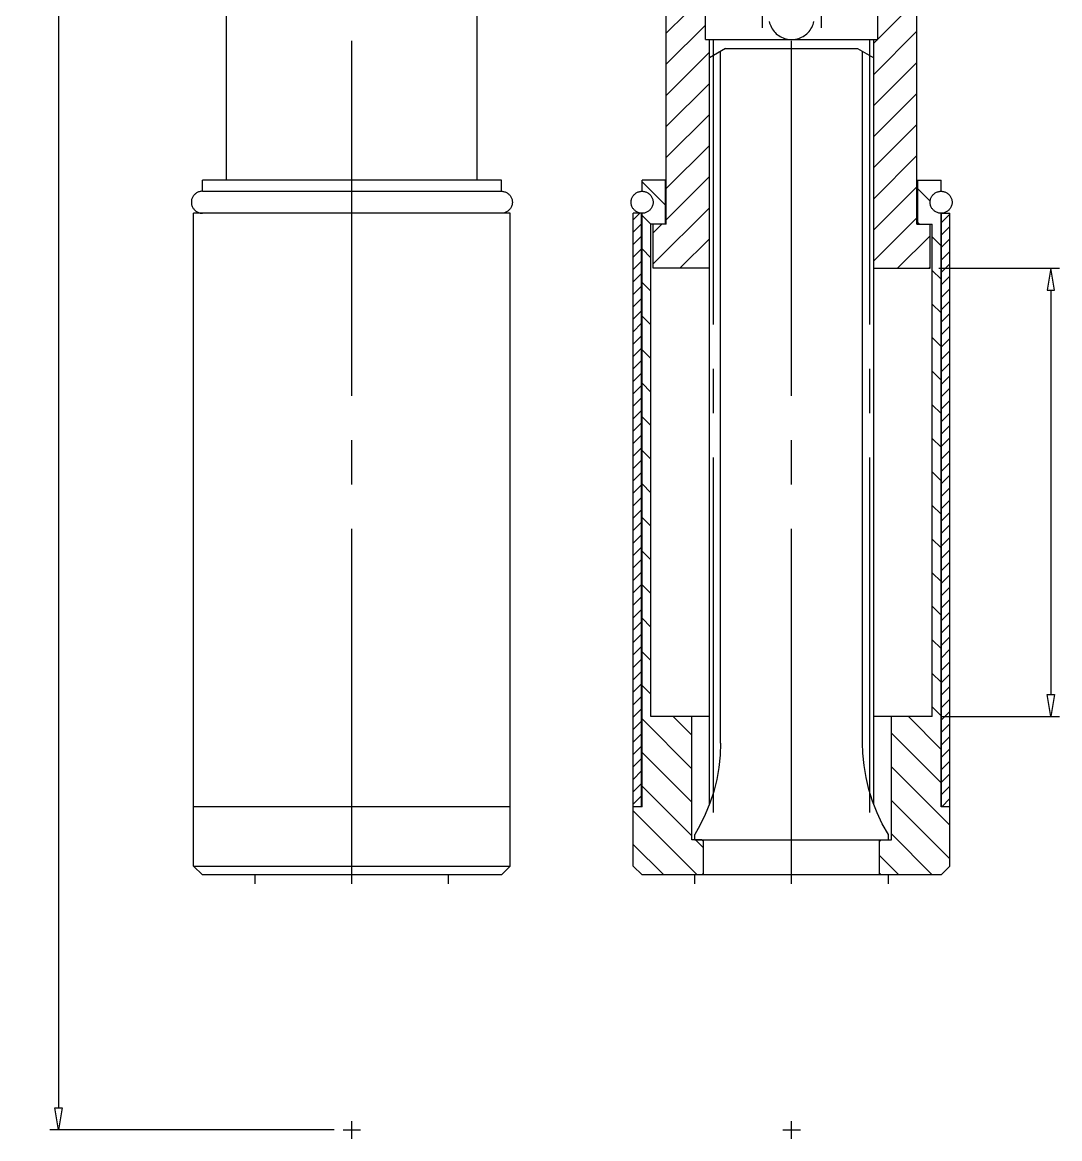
# Model space of a CAD drawing. Extents: x 18.9 to 51.2, y 0.1 to 49.5.
# Drawn here: x 18.86 to 48.08, y 0.13 to 31.58 of the extents above; entities that cross this region are included whole.
import ezdxf

# ---------------------------------------------------------------- set-up
doc = ezdxf.new("R2010")
doc.units = 0
doc.linetypes.add('1', pattern=[13.75, 10, -1.25, 1.25, -1.25])
doc.layers.get('0').update_dxf_attribs({"linetype": 'CONTINUOUS'})

msp = doc.modelspace()

# ---------------------------------------------------------------- linework, layer by layer
at = {"color": 3}
for points in [[(19.88, 44.326), (19.88, 0.996)], [(44.68, 24.655), (48.082, 24.655)], [(47.731, 24.036), (47.938, 24.036), (47.834, 24.655), (47.834, 24.655), (47.731, 24.036)], [(47.834, 24.036), (47.834, 12.64)], [(47.731, 12.64), (47.938, 12.64), (47.834, 12.021), (47.834, 12.021), (47.731, 12.64)], [(44.742, 12.021), (48.082, 12.021)], [(19.777, 0.996), (19.984, 0.996), (19.88, 0.377), (19.88, 0.377), (19.777, 0.996)], [(27.648, 0.377), (19.633, 0.377)]]:
    msp.add_lwpolyline(points, dxfattribs=at)
at = {"color": 7}
for points in [[(24.613, 27.133), (24.613, 44.202)], [(31.674, 27.133), (31.674, 44.202)], [(37, 25.894), (37, 44.202)], [(44.061, 25.894), (44.061, 44.202)], [(38.103, 31.097), (38.103, 43.484)], [(42.958, 31.097), (42.958, 43.484)], [(39.9, 31.607), (39.911, 31.563), (39.925, 31.52), (39.942, 31.479), (39.962, 31.438), (39.984, 31.399), (40.009, 31.362), (40.037, 31.327), (40.067, 31.293), (40.099, 31.262), (40.134, 31.233), (40.17, 31.207), (40.208, 31.183), (40.248, 31.162), (40.289, 31.144), (40.331, 31.128), (40.375, 31.116), (40.419, 31.106), (40.463, 31.1), (40.508, 31.097), (40.553, 31.097), (40.598, 31.1), (40.642, 31.106), (40.686, 31.116), (40.73, 31.128), (40.772, 31.144), (40.813, 31.162), (40.853, 31.183), (40.891, 31.207), (40.927, 31.233), (40.961, 31.262), (40.994, 31.293), (41.024, 31.327), (41.052, 31.362), (41.077, 31.399), (41.099, 31.438), (41.119, 31.479), (41.136, 31.52), (41.15, 31.563), (41.161, 31.607)], [(38.103, 31.097), (42.958, 31.097)], [(38.214, 30.584), (38.214, 31.097)], [(38.672, 30.849), (38.214, 30.584)], [(38.672, 30.849), (42.389, 30.849)], [(42.389, 30.849), (42.847, 30.584)], [(42.847, 30.584), (42.847, 31.097)], [(38.214, 9.54), (38.214, 30.584)], [(38.529, 11.277), (38.529, 30.766)], [(42.532, 11.277), (42.532, 30.766)], [(42.847, 9.54), (42.847, 30.584)], [(32.355, 27.133), (23.932, 27.133)], [(23.932, 26.823), (23.932, 27.133)], [(32.355, 26.823), (32.355, 27.133)], [(37, 27.133), (36.319, 27.133)], [(36.319, 26.823), (36.319, 27.133)], [(36.975, 25.894), (36.975, 27.133)], [(44.061, 27.133), (44.742, 27.133)], [(44.086, 25.894), (44.086, 27.133)], [(44.742, 26.823), (44.742, 27.133)], [(23.932, 26.823), (23.91, 26.822), (23.889, 26.82), (23.867, 26.816), (23.846, 26.811), (23.826, 26.804), (23.806, 26.796), (23.786, 26.787), (23.768, 26.776), (23.75, 26.764), (23.733, 26.751), (23.717, 26.736), (23.702, 26.721), (23.688, 26.704), (23.675, 26.687), (23.664, 26.668), (23.654, 26.649), (23.645, 26.629), (23.637, 26.609), (23.631, 26.588), (23.627, 26.567), (23.624, 26.546), (23.622, 26.524), (23.622, 26.503), (23.624, 26.481), (23.627, 26.46), (23.631, 26.438), (23.637, 26.418), (23.645, 26.397), (23.654, 26.378), (23.664, 26.359), (23.675, 26.34), (23.688, 26.323), (23.702, 26.306), (23.717, 26.291), (23.733, 26.276), (23.75, 26.263), (23.768, 26.251), (23.786, 26.24), (23.806, 26.231), (23.826, 26.222), (23.846, 26.216), (23.867, 26.21), (23.889, 26.207), (23.932, 26.204)], [(23.932, 26.823), (32.355, 26.823)], [(32.355, 26.823), (32.377, 26.822), (32.398, 26.82), (32.419, 26.816), (32.44, 26.811), (32.461, 26.804), (32.481, 26.796), (32.5, 26.787), (32.519, 26.776), (32.537, 26.764), (32.554, 26.751), (32.57, 26.736), (32.585, 26.721), (32.599, 26.704), (32.612, 26.687), (32.623, 26.668), (32.633, 26.649), (32.642, 26.629), (32.65, 26.609), (32.655, 26.588), (32.66, 26.567), (32.663, 26.546), (32.665, 26.524), (32.665, 26.503), (32.663, 26.481), (32.66, 26.46), (32.655, 26.438), (32.65, 26.418), (32.642, 26.397), (32.633, 26.378), (32.623, 26.359), (32.612, 26.34), (32.599, 26.323), (32.585, 26.306), (32.57, 26.291), (32.554, 26.276), (32.537, 26.263), (32.519, 26.251), (32.5, 26.24), (32.481, 26.231), (32.461, 26.222), (32.44, 26.216), (32.419, 26.21), (32.398, 26.207), (32.355, 26.204)], [(36.319, 26.204), (36.297, 26.204), (36.276, 26.207), (36.254, 26.21), (36.234, 26.216), (36.213, 26.222), (36.193, 26.231), (36.173, 26.24), (36.155, 26.251), (36.137, 26.263), (36.12, 26.276), (36.104, 26.291), (36.089, 26.306), (36.075, 26.323), (36.062, 26.34), (36.051, 26.359), (36.041, 26.378), (36.032, 26.397), (36.024, 26.418), (36.018, 26.438), (36.014, 26.46), (36.011, 26.481), (36.009, 26.503), (36.009, 26.524), (36.011, 26.546), (36.014, 26.567), (36.018, 26.588), (36.024, 26.609), (36.032, 26.629), (36.041, 26.649), (36.051, 26.668), (36.062, 26.687), (36.075, 26.704), (36.089, 26.721), (36.104, 26.736), (36.12, 26.751), (36.137, 26.764), (36.155, 26.776), (36.173, 26.787), (36.193, 26.796), (36.213, 26.804), (36.234, 26.811), (36.254, 26.816), (36.276, 26.82), (36.297, 26.822), (36.319, 26.823), (36.34, 26.822), (36.362, 26.82), (36.383, 26.816), (36.404, 26.811), (36.425, 26.804), (36.445, 26.796), (36.464, 26.787), (36.483, 26.776), (36.501, 26.764), (36.518, 26.751), (36.534, 26.736), (36.549, 26.721), (36.563, 26.704), (36.576, 26.687), (36.587, 26.668), (36.597, 26.649), (36.606, 26.629), (36.613, 26.609), (36.619, 26.588), (36.624, 26.567), (36.627, 26.546), (36.628, 26.524), (36.628, 26.503), (36.627, 26.481), (36.624, 26.46), (36.619, 26.438), (36.613, 26.418), (36.606, 26.397), (36.597, 26.378), (36.587, 26.359), (36.576, 26.34), (36.563, 26.323), (36.549, 26.306), (36.534, 26.291), (36.518, 26.276), (36.501, 26.263), (36.483, 26.251), (36.464, 26.24), (36.445, 26.231), (36.425, 26.222), (36.404, 26.216), (36.383, 26.21), (36.362, 26.207), (36.319, 26.204)], [(44.742, 26.204), (44.72, 26.204), (44.699, 26.207), (44.678, 26.21), (44.657, 26.216), (44.636, 26.222), (44.616, 26.231), (44.597, 26.24), (44.578, 26.251), (44.56, 26.263), (44.543, 26.276), (44.527, 26.291), (44.512, 26.306), (44.498, 26.323), (44.485, 26.34), (44.474, 26.359), (44.464, 26.378), (44.455, 26.397), (44.448, 26.418), (44.442, 26.438), (44.437, 26.46), (44.434, 26.481), (44.433, 26.503), (44.433, 26.524), (44.434, 26.546), (44.437, 26.567), (44.442, 26.588), (44.448, 26.609), (44.455, 26.629), (44.464, 26.649), (44.474, 26.668), (44.485, 26.687), (44.498, 26.704), (44.512, 26.721), (44.527, 26.736), (44.543, 26.751), (44.56, 26.764), (44.578, 26.776), (44.597, 26.787), (44.616, 26.796), (44.636, 26.804), (44.657, 26.811), (44.678, 26.816), (44.699, 26.82), (44.72, 26.822), (44.742, 26.823), (44.764, 26.822), (44.785, 26.82), (44.806, 26.816), (44.827, 26.811), (44.848, 26.804), (44.868, 26.796), (44.887, 26.787), (44.906, 26.776), (44.924, 26.764), (44.941, 26.751), (44.957, 26.736), (44.972, 26.721), (44.986, 26.704), (44.999, 26.687), (45.01, 26.668), (45.02, 26.649), (45.029, 26.629), (45.037, 26.609), (45.043, 26.588), (45.047, 26.567), (45.05, 26.546), (45.052, 26.524), (45.052, 26.503), (45.05, 26.481), (45.047, 26.46), (45.043, 26.438), (45.037, 26.418), (45.029, 26.397), (45.02, 26.378), (45.01, 26.359), (44.999, 26.34), (44.986, 26.323), (44.972, 26.306), (44.957, 26.291), (44.941, 26.276), (44.924, 26.263), (44.906, 26.251), (44.887, 26.24), (44.868, 26.231), (44.848, 26.222), (44.827, 26.216), (44.806, 26.21), (44.785, 26.207), (44.742, 26.204)], [(23.684, 7.809), (23.684, 26.204)], [(32.603, 26.204), (23.684, 26.204)], [(32.603, 7.809), (32.603, 26.204)], [(36.071, 7.809), (36.071, 26.204)], [(36.319, 26.204), (36.071, 26.204)], [(36.306, 9.481), (36.306, 26.204)], [(36.319, 9.481), (36.319, 26.204)], [(44.742, 9.481), (44.742, 26.204)], [(44.742, 26.204), (44.99, 26.204)], [(44.754, 9.481), (44.754, 26.204)], [(44.99, 7.809), (44.99, 26.204)], [(36.567, 12.021), (36.567, 25.894)], [(37, 25.894), (36.567, 25.894)], [(36.629, 24.655), (36.629, 25.894)], [(37, 25.894), (36.629, 25.894)], [(44.061, 25.894), (44.494, 25.894)], [(44.061, 25.894), (44.432, 25.894)], [(44.432, 24.655), (44.432, 25.894)], [(44.494, 12.021), (44.494, 25.894)], [(38.214, 24.655), (36.629, 24.655)], [(42.847, 24.655), (44.432, 24.655)], [(38.214, 12.021), (36.567, 12.021)], [(37.719, 8.552), (37.719, 12.021)], [(44.494, 12.021), (42.847, 12.021)], [(43.342, 8.552), (43.342, 12.021)], [(38.529, 11.277), (38.517, 10.932), (38.481, 10.588), (38.42, 10.247), (38.337, 9.912), (38.23, 9.583), (38.1, 9.262), (37.949, 8.951), (37.805, 8.699)], [(43.256, 8.699), (43.086, 9.001), (42.938, 9.313), (42.812, 9.636), (42.709, 9.966), (42.629, 10.302), (42.573, 10.643), (42.541, 10.988), (42.532, 11.277)], [(32.603, 9.481), (23.684, 9.481)], [(36.319, 9.481), (36.071, 9.481)], [(44.99, 9.481), (44.742, 9.481)], [(38.004, 8.552), (37.719, 8.552)], [(37.805, 8.552), (37.805, 8.699)], [(37.805, 8.552), (43.256, 8.552)], [(38.004, 8.552), (38.053, 8.503)], [(38.053, 7.561), (38.053, 8.552)], [(43.008, 7.561), (43.008, 8.552)], [(43.057, 8.552), (43.008, 8.503)], [(43.057, 8.552), (43.342, 8.552)], [(43.256, 8.552), (43.256, 8.699)], [(23.684, 7.809), (32.603, 7.809)], [(23.684, 7.809), (23.932, 7.561)], [(32.355, 7.561), (23.932, 7.561)], [(25.418, 7.313), (25.418, 7.561)], [(30.869, 7.313), (30.869, 7.561)], [(32.355, 7.561), (32.603, 7.809)], [(36.071, 7.809), (36.319, 7.561)], [(44.742, 7.561), (36.319, 7.561)], [(37.805, 7.313), (37.805, 7.561)], [(38.053, 7.611), (38.004, 7.561)], [(43.008, 7.611), (43.057, 7.561)], [(43.256, 7.313), (43.256, 7.561)], [(44.742, 7.561), (44.99, 7.809)]]:
    msp.add_lwpolyline(points, dxfattribs=at)
at = {"color": 4, "linetype": '1'}
for points in [[(39.701, 43.925), (39.701, 31.097)], [(41.36, 43.925), (41.36, 31.097)], [(28.143, 7.313), (28.143, 31.342)], [(40.53, 7.313), (40.53, 31.342)], [(38.328, 9.322), (38.328, 31.1)], [(42.733, 9.322), (42.733, 31.1)], [(27.896, 0.377), (28.391, 0.377)], [(28.143, 0.129), (28.143, 0.624)], [(40.283, 0.377), (40.778, 0.377)], [(40.53, 0.129), (40.53, 0.624)]]:
    msp.add_lwpolyline(points, dxfattribs=at)
at = {"color": 1}
for points in [[(38.103, 32.379), (37, 31.277)], [(44.061, 32.206), (42.958, 31.104)], [(38.103, 31.503), (37, 30.401)], [(44.061, 31.33), (42.847, 30.116)], [(42.951, 31.097), (42.847, 30.992)], [(38.214, 30.739), (37, 29.525)], [(44.061, 30.454), (42.847, 29.24)], [(38.214, 29.863), (37, 28.649)], [(44.061, 29.578), (42.847, 28.364)], [(38.214, 28.987), (37, 27.773)], [(44.061, 28.702), (42.847, 27.489)], [(38.214, 28.111), (37, 26.897)], [(44.061, 27.827), (42.847, 26.613)], [(36.975, 26.433), (36.319, 27.089)], [(38.214, 27.235), (37, 26.021)], [(44.061, 26.951), (42.847, 25.737)], [(44.434, 26.542), (44.086, 26.89)], [(36.255, 26.204), (36.071, 26.02)], [(36.568, 25.894), (36.319, 26.143)], [(38.214, 26.359), (36.629, 24.774)], [(44.99, 26.179), (44.754, 25.944)], [(36.306, 25.905), (36.071, 25.669)], [(36.873, 25.894), (36.629, 25.65)], [(44.061, 26.075), (42.847, 24.861)], [(44.136, 25.894), (44.086, 25.944)], [(44.99, 25.829), (44.754, 25.594)], [(36.306, 25.554), (36.071, 25.319)], [(38.214, 25.483), (37.386, 24.655)], [(44.432, 25.571), (43.517, 24.655)], [(44.742, 25.288), (44.494, 25.536)], [(44.99, 25.479), (44.754, 25.243)], [(36.306, 25.204), (36.071, 24.968)], [(36.567, 24.95), (36.319, 25.197)], [(36.306, 24.853), (36.071, 24.618)], [(44.99, 25.128), (44.754, 24.893)], [(44.432, 24.695), (44.393, 24.655)], [(44.742, 24.342), (44.494, 24.59)], [(44.99, 24.778), (44.754, 24.542)], [(36.306, 24.503), (36.071, 24.268)], [(36.567, 24.004), (36.319, 24.251)], [(44.99, 24.427), (44.754, 24.192)], [(36.306, 24.153), (36.071, 23.917)], [(44.99, 24.077), (44.754, 23.842)], [(36.306, 23.802), (36.071, 23.567)], [(44.742, 23.396), (44.494, 23.644)], [(44.99, 23.727), (44.754, 23.491)], [(36.306, 23.452), (36.071, 23.217)], [(36.567, 23.058), (36.319, 23.305)], [(44.99, 23.376), (44.754, 23.141)], [(36.306, 23.102), (36.071, 22.866)], [(44.99, 23.026), (44.754, 22.791)], [(36.306, 22.751), (36.071, 22.516)], [(44.742, 22.45), (44.494, 22.698)], [(44.99, 22.676), (44.754, 22.44)], [(36.306, 22.401), (36.071, 22.166)], [(36.567, 22.112), (36.319, 22.359)], [(36.306, 22.051), (36.071, 21.815)], [(44.99, 22.325), (44.754, 22.09)], [(44.742, 21.504), (44.494, 21.752)], [(44.99, 21.975), (44.754, 21.74)], [(36.306, 21.7), (36.071, 21.465)], [(36.567, 21.166), (36.319, 21.413)], [(44.99, 21.625), (44.754, 21.389)], [(36.306, 21.35), (36.071, 21.115)], [(44.99, 21.274), (44.754, 21.039)], [(36.306, 20.999), (36.071, 20.764)], [(44.742, 20.558), (44.494, 20.806)], [(44.99, 20.924), (44.754, 20.689)], [(36.306, 20.649), (36.071, 20.414)], [(36.567, 20.22), (36.319, 20.467)], [(44.99, 20.573), (44.754, 20.338)], [(36.306, 20.299), (36.071, 20.063)], [(44.99, 20.223), (44.754, 19.988)], [(36.306, 19.948), (36.071, 19.713)], [(44.742, 19.612), (44.494, 19.86)], [(44.99, 19.873), (44.754, 19.637)], [(36.306, 19.598), (36.071, 19.363)], [(36.567, 19.274), (36.319, 19.521)], [(44.99, 19.522), (44.754, 19.287)], [(36.306, 19.248), (36.071, 19.012)], [(36.306, 18.897), (36.071, 18.662)], [(44.742, 18.666), (44.494, 18.914)], [(44.99, 19.172), (44.754, 18.937)], [(36.567, 18.328), (36.319, 18.576)], [(44.99, 18.822), (44.754, 18.586)], [(36.306, 18.547), (36.071, 18.312)], [(44.99, 18.471), (44.754, 18.236)], [(36.306, 18.197), (36.071, 17.961)], [(44.742, 17.72), (44.494, 17.968)], [(44.99, 18.121), (44.754, 17.886)], [(36.306, 17.846), (36.071, 17.611)], [(36.567, 17.382), (36.319, 17.63)], [(44.99, 17.771), (44.754, 17.535)], [(36.306, 17.496), (36.071, 17.261)], [(44.99, 17.42), (44.754, 17.185)], [(36.306, 17.146), (36.071, 16.91)], [(44.742, 16.774), (44.494, 17.022)], [(44.99, 17.07), (44.754, 16.835)], [(36.306, 16.795), (36.071, 16.56)], [(36.567, 16.436), (36.319, 16.684)], [(44.99, 16.72), (44.754, 16.484)], [(36.306, 16.445), (36.071, 16.209)], [(44.99, 16.369), (44.754, 16.134)], [(36.306, 16.094), (36.071, 15.859)], [(44.742, 15.828), (44.494, 16.076)], [(36.306, 15.744), (36.071, 15.509)], [(36.567, 15.49), (36.319, 15.738)], [(44.99, 16.019), (44.754, 15.783)], [(44.99, 15.668), (44.754, 15.433)], [(36.306, 15.394), (36.071, 15.158)], [(44.742, 14.882), (44.494, 15.13)], [(44.99, 15.318), (44.754, 15.083)], [(36.306, 15.043), (36.071, 14.808)], [(36.567, 14.544), (36.319, 14.792)], [(44.99, 14.968), (44.754, 14.732)], [(36.306, 14.693), (36.071, 14.458)], [(44.99, 14.617), (44.754, 14.382)], [(36.306, 14.343), (36.071, 14.107)], [(44.742, 13.936), (44.494, 14.184)], [(44.99, 14.267), (44.754, 14.032)], [(36.306, 13.992), (36.071, 13.757)], [(36.567, 13.598), (36.319, 13.846)], [(44.99, 13.917), (44.754, 13.681)], [(36.306, 13.642), (36.071, 13.407)], [(44.99, 13.566), (44.754, 13.331)], [(36.306, 13.292), (36.071, 13.056)], [(44.742, 12.99), (44.494, 13.238)], [(44.99, 13.216), (44.754, 12.981)], [(36.306, 12.941), (36.071, 12.706)], [(36.567, 12.652), (36.319, 12.9)], [(36.306, 12.591), (36.071, 12.356)], [(44.99, 12.866), (44.754, 12.63)], [(44.742, 12.044), (44.494, 12.292)], [(44.99, 12.515), (44.754, 12.28)], [(36.306, 12.241), (36.071, 12.005)], [(37.719, 10.554), (36.319, 11.954)], [(37.719, 11.5), (37.198, 12.021)], [(44.742, 11.098), (43.82, 12.021)], [(44.99, 12.165), (44.754, 11.93)], [(36.306, 11.89), (36.071, 11.655)], [(44.99, 11.815), (44.754, 11.579)], [(36.306, 11.54), (36.071, 11.304)], [(44.742, 10.152), (43.342, 11.552)], [(44.99, 11.464), (44.754, 11.229)], [(36.306, 11.189), (36.071, 10.954)], [(44.99, 11.114), (44.754, 10.878)], [(36.306, 10.839), (36.071, 10.604)], [(37.719, 9.608), (36.319, 11.008)], [(44.99, 10.763), (44.754, 10.528)], [(36.306, 10.489), (36.071, 10.253)], [(44.99, 8.959), (43.342, 10.606)], [(44.99, 10.413), (44.754, 10.178)], [(36.306, 10.138), (36.071, 9.903)], [(36.306, 9.788), (36.071, 9.553)], [(37.719, 8.662), (36.319, 10.062)], [(44.99, 10.063), (44.754, 9.827)], [(44.99, 8.013), (43.342, 9.66)], [(44.99, 9.712), (44.759, 9.481)], [(37.873, 7.561), (36.071, 9.364)], [(38.053, 8.328), (37.828, 8.552)], [(44.495, 7.561), (43.342, 8.714)], [(36.927, 7.561), (36.071, 8.418)], [(43.549, 7.561), (43.008, 8.103)]]:
    msp.add_lwpolyline(points, dxfattribs=at)
at = {"color": 2, "const_width": 0.000000248}
for points in [[(19.732, 23.352), (19.732, 23.459), (19.053, 23.459), (19.078, 23.487), (19.102, 23.521), (19.127, 23.559), (19.149, 23.6), (19.167, 23.637), (19.182, 23.672), (19.079, 23.672), (19.049, 23.615), (19.015, 23.562), (18.977, 23.515), (18.938, 23.475), (18.899, 23.444), (18.861, 23.421), (18.861, 23.352), (19.732, 23.352)], [(19.261, 22.916), (19.243, 22.956), (19.22, 22.989), (19.192, 23.014), (19.16, 23.032), (19.124, 23.042), (19.085, 23.046), (19.025, 23.038), (18.972, 23.016), (18.926, 22.978), (18.89, 22.927), (18.868, 22.867), (18.861, 22.797), (18.868, 22.726), (18.89, 22.665), (18.927, 22.614), (18.974, 22.576), (19.028, 22.553), (19.088, 22.545), (19.126, 22.548), (19.161, 22.559), (19.193, 22.576), (19.22, 22.601), (19.243, 22.633), (19.261, 22.673), (19.282, 22.624), (19.31, 22.583), (19.345, 22.551), (19.387, 22.528), (19.433, 22.514), (19.484, 22.509), (19.554, 22.518), (19.616, 22.544), (19.671, 22.588), (19.713, 22.646), (19.738, 22.715), (19.746, 22.795), (19.738, 22.875), (19.713, 22.944), (19.67, 23.002), (19.616, 23.046), (19.552, 23.072), (19.481, 23.081), (19.428, 23.076), (19.38, 23.062), (19.339, 23.038), (19.305, 23.005), (19.279, 22.964), (19.261, 22.916)], [(19.482, 22.971), (19.512, 22.969), (19.541, 22.962), (19.57, 22.95), (19.596, 22.933), (19.618, 22.912), (19.636, 22.886), (19.649, 22.856), (19.656, 22.826), (19.659, 22.794), (19.653, 22.746), (19.637, 22.704), (19.61, 22.668), (19.574, 22.64), (19.533, 22.624), (19.485, 22.618), (19.437, 22.624), (19.394, 22.641), (19.358, 22.669), (19.33, 22.706), (19.313, 22.749), (19.308, 22.797), (19.313, 22.845), (19.33, 22.886), (19.357, 22.922), (19.393, 22.949), (19.435, 22.966), (19.482, 22.971)], [(19.081, 22.937), (19.12, 22.933), (19.153, 22.919), (19.182, 22.897), (19.203, 22.868), (19.216, 22.834), (19.221, 22.794), (19.216, 22.756), (19.203, 22.722), (19.182, 22.694), (19.154, 22.672), (19.123, 22.659), (19.087, 22.654), (19.05, 22.659), (19.017, 22.672), (18.989, 22.695), (18.966, 22.724), (18.953, 22.758), (18.949, 22.796), (18.953, 22.834), (18.966, 22.868), (18.988, 22.897), (19.015, 22.919), (19.047, 22.932), (19.081, 22.937)], [(19.304, 22.406), (19.208, 22.402), (19.126, 22.392), (19.057, 22.374), (18.999, 22.35), (18.951, 22.318), (18.912, 22.28), (18.884, 22.235), (18.867, 22.183), (18.861, 22.123), (18.864, 22.078), (18.874, 22.038), (18.889, 22.001), (18.911, 21.968), (18.938, 21.939), (18.97, 21.914), (19.008, 21.892), (19.051, 21.875), (19.099, 21.86), (19.156, 21.849), (19.224, 21.843), (19.304, 21.84), (19.399, 21.844), (19.481, 21.854), (19.55, 21.872), (19.608, 21.896), (19.656, 21.927), (19.695, 21.965), (19.724, 22.011), (19.741, 22.063), (19.746, 22.123), (19.736, 22.201), (19.707, 22.266), (19.657, 22.32), (19.569, 22.368), (19.452, 22.396), (19.304, 22.406)], [(27.757, 22.439), (27.748, 22.341), (27.792, 22.33), (27.827, 22.315), (27.853, 22.294), (27.871, 22.268), (27.882, 22.238), (27.886, 22.204), (27.883, 22.174), (27.875, 22.146), (27.863, 22.122), (27.846, 22.099), (27.826, 22.08), (27.803, 22.064), (27.775, 22.049), (27.741, 22.037), (27.701, 22.026), (27.658, 22.017), (27.614, 22.012), (27.57, 22.01), (27.565, 22.01), (27.558, 22.011), (27.549, 22.011), (27.581, 22.034), (27.608, 22.062), (27.632, 22.094), (27.649, 22.131), (27.66, 22.169), (27.663, 22.209), (27.655, 22.274), (27.629, 22.332), (27.585, 22.383), (27.527, 22.423), (27.458, 22.446), (27.379, 22.454), (27.296, 22.446), (27.225, 22.421), (27.165, 22.38), (27.121, 22.326), (27.094, 22.264), (27.085, 22.194), (27.09, 22.141), (27.105, 22.092), (27.13, 22.046), (27.165, 22.005), (27.209, 21.971), (27.261, 21.944), (27.325, 21.925), (27.407, 21.913), (27.506, 21.909), (27.609, 21.913), (27.698, 21.925), (27.771, 21.944), (27.832, 21.97), (27.882, 22.005), (27.922, 22.046), (27.95, 22.094), (27.968, 22.148), (27.973, 22.206), (27.967, 22.267), (27.948, 22.32), (27.917, 22.365), (27.874, 22.401), (27.821, 22.425), (27.757, 22.439)], [(27.373, 22.022), (27.316, 22.027), (27.267, 22.043), (27.227, 22.069), (27.197, 22.102), (27.179, 22.14), (27.173, 22.181), (27.18, 22.224), (27.199, 22.264), (27.231, 22.299), (27.274, 22.327), (27.324, 22.344), (27.382, 22.35), (27.434, 22.344), (27.479, 22.328), (27.517, 22.302), (27.546, 22.268), (27.563, 22.228), (27.569, 22.184), (27.563, 22.14), (27.546, 22.101), (27.517, 22.068), (27.478, 22.043), (27.43, 22.027), (27.373, 22.022)], [(40.144, 22.439), (40.135, 22.341), (40.179, 22.33), (40.214, 22.315), (40.24, 22.294), (40.258, 22.268), (40.269, 22.238), (40.273, 22.204), (40.27, 22.174), (40.263, 22.146), (40.25, 22.122), (40.233, 22.099), (40.213, 22.08), (40.19, 22.064), (40.162, 22.049), (40.128, 22.037), (40.088, 22.026), (40.045, 22.017), (40.001, 22.012), (39.957, 22.01), (39.952, 22.01), (39.945, 22.011), (39.936, 22.011), (39.968, 22.034), (39.995, 22.062), (40.019, 22.094), (40.036, 22.131), (40.047, 22.169), (40.051, 22.209), (40.042, 22.274), (40.016, 22.332), (39.972, 22.383), (39.914, 22.423), (39.845, 22.446), (39.766, 22.454), (39.683, 22.446), (39.612, 22.421), (39.552, 22.38), (39.508, 22.326), (39.481, 22.264), (39.472, 22.194), (39.477, 22.141), (39.492, 22.092), (39.517, 22.046), (39.552, 22.005), (39.596, 21.971), (39.648, 21.944), (39.713, 21.925), (39.794, 21.913), (39.893, 21.909), (39.996, 21.913), (40.085, 21.925), (40.158, 21.944), (40.219, 21.97), (40.269, 22.005), (40.309, 22.046), (40.337, 22.094), (40.355, 22.148), (40.36, 22.206), (40.354, 22.267), (40.335, 22.32), (40.304, 22.365), (40.261, 22.401), (40.208, 22.425), (40.144, 22.439)], [(39.76, 22.022), (39.703, 22.027), (39.654, 22.043), (39.614, 22.069), (39.584, 22.102), (39.566, 22.14), (39.56, 22.181), (39.567, 22.224), (39.586, 22.264), (39.618, 22.299), (39.661, 22.327), (39.711, 22.344), (39.769, 22.35), (39.821, 22.344), (39.866, 22.328), (39.904, 22.302), (39.933, 22.268), (39.95, 22.228), (39.956, 22.184), (39.95, 22.14), (39.933, 22.101), (39.904, 22.068), (39.865, 22.043), (39.817, 22.027), (39.76, 22.022)], [(19.304, 22.296), (19.431, 22.291), (19.525, 22.274), (19.588, 22.246), (19.628, 22.211), (19.651, 22.169), (19.659, 22.123), (19.651, 22.077), (19.627, 22.036), (19.588, 22), (19.525, 21.972), (19.43, 21.955), (19.304, 21.95), (19.177, 21.955), (19.082, 21.972), (19.02, 22), (18.98, 22.036), (18.957, 22.077), (18.949, 22.124), (18.956, 22.17), (18.977, 22.209), (19.011, 22.241), (19.079, 22.272), (19.177, 22.29), (19.304, 22.296)], [(27.856, 21.275), (27.959, 21.275), (27.959, 21.823), (27.933, 21.822), (27.908, 21.818), (27.884, 21.811), (27.845, 21.795), (27.807, 21.772), (27.769, 21.744), (27.729, 21.709), (27.685, 21.665), (27.637, 21.611), (27.565, 21.531), (27.503, 21.47), (27.452, 21.429), (27.408, 21.402), (27.365, 21.386), (27.324, 21.381), (27.284, 21.386), (27.248, 21.4), (27.217, 21.424), (27.192, 21.456), (27.178, 21.494), (27.173, 21.537), (27.178, 21.583), (27.194, 21.622), (27.219, 21.655), (27.254, 21.679), (27.297, 21.694), (27.348, 21.699), (27.336, 21.804), (27.261, 21.79), (27.198, 21.763), (27.149, 21.723), (27.113, 21.671), (27.092, 21.608), (27.085, 21.535), (27.092, 21.461), (27.115, 21.398), (27.154, 21.346), (27.204, 21.307), (27.261, 21.284), (27.326, 21.277), (27.361, 21.279), (27.395, 21.286), (27.429, 21.297), (27.463, 21.313), (27.499, 21.336), (27.535, 21.364), (27.577, 21.403), (27.628, 21.455), (27.688, 21.521), (27.736, 21.575), (27.773, 21.614), (27.798, 21.639), (27.817, 21.655), (27.836, 21.67), (27.856, 21.682), (27.856, 21.275)], [(40.243, 21.275), (40.346, 21.275), (40.346, 21.823), (40.32, 21.822), (40.295, 21.818), (40.271, 21.811), (40.232, 21.795), (40.194, 21.772), (40.156, 21.744), (40.116, 21.709), (40.072, 21.665), (40.024, 21.611), (39.952, 21.531), (39.89, 21.47), (39.839, 21.429), (39.795, 21.402), (39.752, 21.386), (39.711, 21.381), (39.671, 21.386), (39.635, 21.4), (39.604, 21.424), (39.58, 21.456), (39.565, 21.494), (39.56, 21.537), (39.565, 21.583), (39.581, 21.622), (39.606, 21.655), (39.641, 21.679), (39.684, 21.694), (39.735, 21.699), (39.723, 21.804), (39.648, 21.79), (39.586, 21.763), (39.536, 21.723), (39.5, 21.671), (39.479, 21.608), (39.472, 21.535), (39.479, 21.461), (39.503, 21.398), (39.541, 21.346), (39.591, 21.307), (39.649, 21.284), (39.713, 21.277), (39.748, 21.279), (39.782, 21.286), (39.816, 21.297), (39.85, 21.313), (39.886, 21.336), (39.922, 21.364), (39.964, 21.403), (40.015, 21.455), (40.075, 21.521), (40.124, 21.575), (40.16, 21.614), (40.185, 21.639), (40.204, 21.655), (40.224, 21.67), (40.243, 21.682), (40.243, 21.275)], [(27.729, 21.166), (27.715, 21.064), (27.769, 21.05), (27.813, 21.03), (27.845, 21.004), (27.868, 20.974), (27.881, 20.94), (27.886, 20.902), (27.88, 20.856), (27.862, 20.816), (27.833, 20.78), (27.796, 20.753), (27.753, 20.736), (27.704, 20.731), (27.658, 20.736), (27.617, 20.751), (27.582, 20.777), (27.556, 20.81), (27.54, 20.849), (27.535, 20.893), (27.536, 20.914), (27.54, 20.938), (27.547, 20.965), (27.453, 20.954), (27.453, 20.947), (27.454, 20.942), (27.454, 20.937), (27.45, 20.895), (27.438, 20.856), (27.418, 20.82), (27.39, 20.791), (27.354, 20.774), (27.308, 20.768), (27.272, 20.772), (27.239, 20.785), (27.211, 20.806), (27.19, 20.834), (27.177, 20.866), (27.172, 20.904), (27.177, 20.941), (27.19, 20.974), (27.212, 21.003), (27.242, 21.026), (27.281, 21.043), (27.329, 21.054), (27.31, 21.156), (27.244, 21.138), (27.188, 21.11), (27.144, 21.071), (27.111, 21.023), (27.091, 20.968), (27.085, 20.906), (27.088, 20.862), (27.098, 20.82), (27.115, 20.781), (27.138, 20.746), (27.166, 20.717), (27.199, 20.694), (27.235, 20.677), (27.272, 20.667), (27.311, 20.664), (27.347, 20.667), (27.382, 20.676), (27.414, 20.692), (27.442, 20.715), (27.467, 20.743), (27.487, 20.778), (27.503, 20.732), (27.528, 20.694), (27.561, 20.664), (27.602, 20.641), (27.648, 20.627), (27.701, 20.623), (27.774, 20.632), (27.838, 20.658), (27.895, 20.702), (27.939, 20.759), (27.965, 20.826), (27.974, 20.902), (27.966, 20.971), (27.944, 21.031), (27.906, 21.083), (27.856, 21.125), (27.797, 21.152), (27.729, 21.166)], [(40.116, 21.166), (40.102, 21.064), (40.156, 21.05), (40.2, 21.03), (40.232, 21.004), (40.255, 20.974), (40.268, 20.94), (40.273, 20.902), (40.267, 20.856), (40.249, 20.816), (40.22, 20.78), (40.183, 20.753), (40.14, 20.736), (40.091, 20.731), (40.045, 20.736), (40.004, 20.751), (39.969, 20.777), (39.943, 20.81), (39.927, 20.849), (39.922, 20.893), (39.923, 20.914), (39.927, 20.938), (39.934, 20.965), (39.84, 20.954), (39.84, 20.947), (39.841, 20.942), (39.841, 20.937), (39.837, 20.895), (39.825, 20.856), (39.805, 20.82), (39.777, 20.791), (39.741, 20.774), (39.695, 20.768), (39.659, 20.772), (39.626, 20.785), (39.598, 20.806), (39.577, 20.834), (39.564, 20.866), (39.56, 20.904), (39.564, 20.941), (39.577, 20.974), (39.599, 21.003), (39.629, 21.026), (39.668, 21.043), (39.716, 21.054), (39.697, 21.156), (39.631, 21.138), (39.575, 21.11), (39.531, 21.071), (39.498, 21.023), (39.478, 20.968), (39.472, 20.906), (39.475, 20.862), (39.485, 20.82), (39.502, 20.781), (39.525, 20.746), (39.553, 20.717), (39.586, 20.694), (39.622, 20.677), (39.659, 20.667), (39.698, 20.664), (39.734, 20.667), (39.769, 20.676), (39.801, 20.692), (39.829, 20.715), (39.854, 20.743), (39.874, 20.778), (39.89, 20.732), (39.915, 20.694), (39.948, 20.664), (39.989, 20.641), (40.035, 20.627), (40.089, 20.623), (40.161, 20.632), (40.225, 20.658), (40.282, 20.702), (40.326, 20.759), (40.352, 20.826), (40.361, 20.902), (40.353, 20.971), (40.331, 21.031), (40.293, 21.083), (40.243, 21.125), (40.184, 21.152), (40.116, 21.166)], [(27.487, 20.366), (27.468, 20.404), (27.445, 20.436), (27.417, 20.46), (27.385, 20.476), (27.349, 20.487), (27.309, 20.49), (27.249, 20.483), (27.196, 20.461), (27.149, 20.425), (27.113, 20.377), (27.092, 20.319), (27.085, 20.252), (27.092, 20.184), (27.114, 20.126), (27.151, 20.077), (27.198, 20.041), (27.252, 20.019), (27.312, 20.011), (27.351, 20.015), (27.386, 20.025), (27.417, 20.041), (27.445, 20.065), (27.468, 20.096), (27.487, 20.133), (27.508, 20.086), (27.536, 20.048), (27.571, 20.017), (27.612, 19.995), (27.658, 19.982), (27.71, 19.977), (27.78, 19.986), (27.843, 20.011), (27.897, 20.052), (27.94, 20.108), (27.965, 20.174), (27.973, 20.25), (27.965, 20.327), (27.939, 20.393), (27.897, 20.448), (27.842, 20.49), (27.779, 20.515), (27.707, 20.523), (27.653, 20.519), (27.606, 20.505), (27.565, 20.482), (27.53, 20.451), (27.504, 20.412), (27.487, 20.366)], [(39.874, 20.366), (39.855, 20.404), (39.832, 20.436), (39.804, 20.46), (39.772, 20.476), (39.736, 20.487), (39.696, 20.49), (39.636, 20.483), (39.583, 20.461), (39.536, 20.425), (39.5, 20.377), (39.479, 20.319), (39.472, 20.252), (39.479, 20.184), (39.501, 20.126), (39.538, 20.077), (39.585, 20.041), (39.639, 20.019), (39.699, 20.011), (39.738, 20.015), (39.773, 20.025), (39.804, 20.041), (39.832, 20.065), (39.855, 20.096), (39.874, 20.133), (39.895, 20.086), (39.923, 20.048), (39.958, 20.017), (39.999, 19.995), (40.045, 19.982), (40.097, 19.977), (40.167, 19.986), (40.23, 20.011), (40.284, 20.052), (40.327, 20.108), (40.352, 20.174), (40.36, 20.25), (40.352, 20.327), (40.327, 20.393), (40.284, 20.448), (40.229, 20.49), (40.166, 20.515), (40.094, 20.523), (40.04, 20.519), (39.993, 20.505), (39.952, 20.482), (39.918, 20.451), (39.892, 20.412), (39.874, 20.366)], [(27.305, 20.386), (27.344, 20.382), (27.378, 20.369), (27.406, 20.348), (27.428, 20.32), (27.441, 20.288), (27.446, 20.25), (27.441, 20.213), (27.428, 20.181), (27.407, 20.153), (27.379, 20.132), (27.347, 20.12), (27.311, 20.116), (27.274, 20.12), (27.241, 20.133), (27.213, 20.154), (27.19, 20.182), (27.177, 20.215), (27.172, 20.251), (27.177, 20.288), (27.19, 20.32), (27.212, 20.348), (27.24, 20.369), (27.271, 20.382), (27.305, 20.386)], [(27.707, 20.419), (27.738, 20.417), (27.767, 20.41), (27.796, 20.398), (27.822, 20.382), (27.844, 20.362), (27.862, 20.337), (27.875, 20.309), (27.883, 20.28), (27.886, 20.249), (27.88, 20.203), (27.864, 20.163), (27.836, 20.129), (27.8, 20.102), (27.759, 20.087), (27.711, 20.081), (27.662, 20.087), (27.62, 20.103), (27.583, 20.13), (27.555, 20.166), (27.538, 20.206), (27.533, 20.253), (27.538, 20.298), (27.555, 20.337), (27.583, 20.372), (27.619, 20.398), (27.66, 20.414), (27.707, 20.419)], [(39.693, 20.386), (39.731, 20.382), (39.765, 20.369), (39.793, 20.348), (39.815, 20.32), (39.828, 20.288), (39.833, 20.25), (39.828, 20.213), (39.815, 20.181), (39.794, 20.153), (39.766, 20.132), (39.734, 20.12), (39.698, 20.116), (39.661, 20.12), (39.628, 20.133), (39.6, 20.154), (39.577, 20.182), (39.564, 20.215), (39.56, 20.251), (39.564, 20.288), (39.577, 20.32), (39.599, 20.348), (39.627, 20.369), (39.658, 20.382), (39.693, 20.386)], [(40.094, 20.419), (40.125, 20.417), (40.154, 20.41), (40.183, 20.398), (40.209, 20.382), (40.231, 20.362), (40.249, 20.337), (40.262, 20.309), (40.27, 20.28), (40.273, 20.249), (40.267, 20.203), (40.251, 20.163), (40.223, 20.129), (40.187, 20.102), (40.146, 20.087), (40.098, 20.081), (40.05, 20.087), (40.007, 20.103), (39.97, 20.13), (39.942, 20.166), (39.926, 20.206), (39.92, 20.253), (39.925, 20.298), (39.942, 20.337), (39.97, 20.372), (40.006, 20.398), (40.047, 20.414), (40.094, 20.419)], [(27.959, 19.552), (27.75, 19.552), (27.75, 19.912), (27.652, 19.912), (27.088, 19.533), (27.088, 19.45), (27.652, 19.45), (27.652, 19.338), (27.75, 19.338), (27.75, 19.45), (27.959, 19.45), (27.959, 19.552)], [(40.346, 19.552), (40.137, 19.552), (40.137, 19.912), (40.039, 19.912), (39.475, 19.533), (39.475, 19.45), (40.039, 19.45), (40.039, 19.338), (40.137, 19.338), (40.137, 19.45), (40.346, 19.45), (40.346, 19.552)], [(27.26, 19.552), (27.652, 19.812), (27.652, 19.552), (27.26, 19.552)], [(39.647, 19.552), (40.039, 19.812), (40.039, 19.552), (39.647, 19.552)], [(27.856, 18.699), (27.959, 18.699), (27.959, 19.247), (27.933, 19.246), (27.908, 19.243), (27.884, 19.235), (27.845, 19.219), (27.807, 19.196), (27.769, 19.168), (27.729, 19.133), (27.685, 19.089), (27.637, 19.035), (27.565, 18.955), (27.503, 18.894), (27.452, 18.853), (27.408, 18.826), (27.365, 18.81), (27.324, 18.805), (27.284, 18.81), (27.248, 18.824), (27.217, 18.848), (27.192, 18.88), (27.178, 18.918), (27.173, 18.961), (27.178, 19.007), (27.194, 19.046), (27.219, 19.079), (27.254, 19.103), (27.297, 19.118), (27.348, 19.123), (27.336, 19.228), (27.261, 19.214), (27.198, 19.187), (27.149, 19.147), (27.113, 19.095), (27.092, 19.032), (27.085, 18.959), (27.092, 18.885), (27.115, 18.822), (27.154, 18.77), (27.204, 18.731), (27.261, 18.708), (27.326, 18.701), (27.361, 18.703), (27.395, 18.71), (27.429, 18.721), (27.463, 18.737), (27.499, 18.76), (27.535, 18.788), (27.577, 18.827), (27.628, 18.879), (27.688, 18.945), (27.736, 18.999), (27.773, 19.038), (27.798, 19.063), (27.817, 19.079), (27.836, 19.094), (27.856, 19.106), (27.856, 18.699)], [(40.243, 18.699), (40.346, 18.699), (40.346, 19.247), (40.32, 19.246), (40.295, 19.243), (40.271, 19.235), (40.232, 19.219), (40.194, 19.196), (40.156, 19.168), (40.116, 19.133), (40.072, 19.089), (40.024, 19.035), (39.952, 18.955), (39.89, 18.894), (39.839, 18.853), (39.795, 18.826), (39.752, 18.81), (39.711, 18.805), (39.671, 18.81), (39.635, 18.824), (39.604, 18.848), (39.58, 18.88), (39.565, 18.918), (39.56, 18.961), (39.565, 19.007), (39.581, 19.046), (39.606, 19.079), (39.641, 19.103), (39.684, 19.118), (39.735, 19.123), (39.723, 19.228), (39.648, 19.214), (39.586, 19.187), (39.536, 19.147), (39.5, 19.095), (39.479, 19.032), (39.472, 18.959), (39.479, 18.885), (39.503, 18.822), (39.541, 18.77), (39.591, 18.731), (39.649, 18.708), (39.713, 18.701), (39.748, 18.703), (39.782, 18.71), (39.816, 18.721), (39.85, 18.737), (39.886, 18.76), (39.922, 18.788), (39.964, 18.827), (40.015, 18.879), (40.075, 18.945), (40.124, 18.999), (40.16, 19.038), (40.185, 19.063), (40.204, 19.079), (40.224, 19.094), (40.243, 19.106), (40.243, 18.699)], [(47.459, 19.012), (47.449, 18.9), (47.499, 18.888), (47.54, 18.869), (47.572, 18.842), (47.595, 18.81), (47.608, 18.774), (47.613, 18.733), (47.606, 18.684), (47.587, 18.641), (47.555, 18.603), (47.512, 18.573), (47.461, 18.556), (47.401, 18.55), (47.345, 18.555), (47.297, 18.572), (47.257, 18.601), (47.228, 18.638), (47.211, 18.683), (47.205, 18.735), (47.207, 18.768), (47.215, 18.799), (47.228, 18.828), (47.245, 18.853), (47.266, 18.875), (47.289, 18.893), (47.276, 18.993), (46.83, 18.909), (46.83, 18.478), (46.932, 18.478), (46.932, 18.824), (47.165, 18.87), (47.135, 18.817), (47.117, 18.763), (47.111, 18.706), (47.12, 18.635), (47.146, 18.571), (47.189, 18.515), (47.247, 18.471), (47.314, 18.445), (47.392, 18.437), (47.467, 18.444), (47.534, 18.467), (47.595, 18.505), (47.654, 18.568), (47.689, 18.644), (47.7, 18.733), (47.693, 18.807), (47.671, 18.871), (47.634, 18.926), (47.585, 18.969), (47.527, 18.997), (47.459, 19.012)], [(47.258, 18.338), (47.162, 18.334), (47.08, 18.324), (47.011, 18.306), (46.953, 18.282), (46.905, 18.25), (46.866, 18.212), (46.838, 18.167), (46.821, 18.115), (46.815, 18.055), (46.818, 18.011), (46.828, 17.97), (46.843, 17.933), (46.865, 17.9), (46.892, 17.871), (46.924, 17.846), (46.962, 17.825), (47.005, 17.807), (47.053, 17.792), (47.11, 17.781), (47.178, 17.775), (47.258, 17.773), (47.353, 17.776), (47.435, 17.786), (47.504, 17.804), (47.562, 17.828), (47.61, 17.859), (47.649, 17.898), (47.678, 17.943), (47.695, 17.995), (47.7, 18.055), (47.69, 18.133), (47.661, 18.199), (47.611, 18.252), (47.523, 18.3), (47.406, 18.328), (47.258, 18.338)], [(47.258, 18.229), (47.385, 18.223), (47.479, 18.206), (47.542, 18.179), (47.582, 18.143), (47.605, 18.102), (47.613, 18.055), (47.605, 18.009), (47.581, 17.968), (47.542, 17.932), (47.479, 17.904), (47.384, 17.887), (47.258, 17.882), (47.131, 17.887), (47.036, 17.904), (46.974, 17.932), (46.934, 17.968), (46.911, 18.009), (46.903, 18.056), (46.91, 18.102), (46.931, 18.141), (46.965, 18.174), (47.033, 18.204), (47.131, 18.222), (47.258, 18.229)]]:
    msp.add_lwpolyline(points, dxfattribs=at)

doc.saveas('drawing.dxf')
